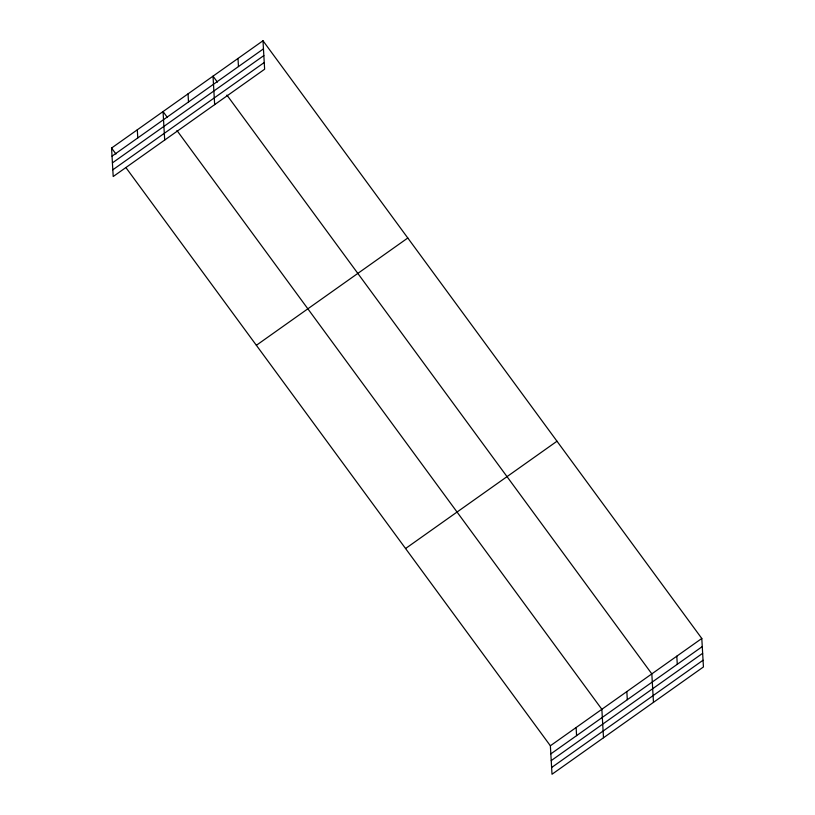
<?xml version="1.0" encoding="UTF-8"?>
<svg xmlns="http://www.w3.org/2000/svg" width="815" height="815" viewBox="0 0 815 815"><rect width="100%" height="100%" fill="white"/><g stroke="black" fill="none" stroke-linecap="round" stroke-linejoin="round"><path stroke-width="1.22" d="M262.99 40.75L264.63 69.224L113.204 176.529L111.563 148.045L262.99 40.75L701.797 638.471L703.437 666.955L552.01 774.25L550.37 745.776L126.193 167.971M112.032 156.164L263.459 48.859M112.419 162.878L263.846 55.583M112.816 169.805L264.243 62.511M256.368 345.295L407.795 238M405.564 548.526L556.991 441.231M550.37 745.776L701.797 638.471M550.838 753.885L702.265 646.59M551.225 760.609L702.652 653.304M551.623 767.526L703.05 660.232M217.411 82.132L213.021 76.162L214.661 104.636M226.916 95.09L651.827 673.883L653.467 702.357M167.432 117.543L163.051 111.563L164.691 140.048M176.947 130.492L601.857 709.295L603.497 737.769M111.563 148.045L115.954 154.025M676.807 656.177L677.275 664.296M626.837 691.589L627.306 699.698M576.113 727.53L576.582 735.65M238 58.456L238.469 66.565M188.031 93.868L188.499 101.977M137.307 129.809L137.776 137.918"/></g></svg>
